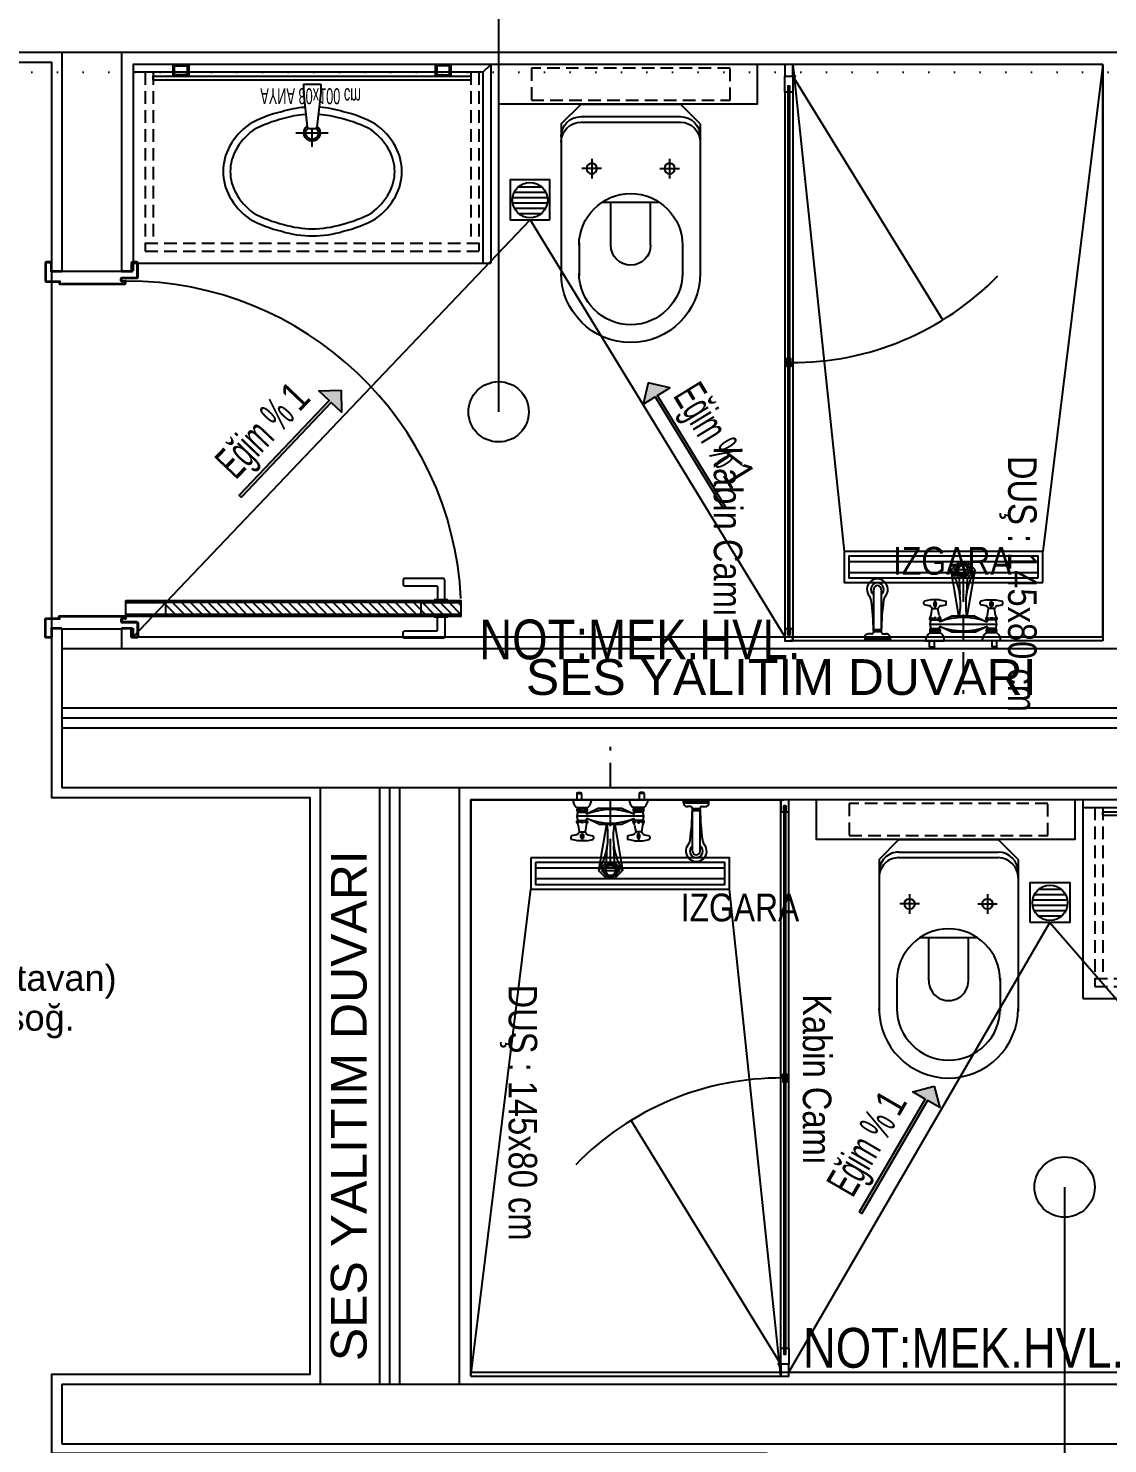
# Model space of a CAD drawing. Header units: inches. Extents: x 21 to 32698, y 13 to 3712.
# Drawn here: x 6268.3 to 6540, y 1292.1 to 1648.2 of the extents above; entities that cross this region are included whole.
import ezdxf

# ---------------------------------------------------------------- set-up
doc = ezdxf.new("R2010")
doc.units = ezdxf.units.IN
doc.header["$MEASUREMENT"] = 0
doc.set_wipeout_variables(frame=1)
for name, pattern in [('DOT', [6.35, 0, -6.35]), ('HIDDEN', [9.525, 6.35, -3.175]), ('IMPORT-HIDDEN2', [47.625, 31.75, -15.875])]:
    doc.linetypes.add(name, pattern=pattern)
doc.layers.add('MEK-ELK-ETIKET', color=7, linetype='Continuous')
for name, color, linetype, lineweight in [('Z_MİM_-KM-ALUMINIUM-09', 8, 'Continuous', 25), ('Z_MİM_-KM-AREA-IDEN', 8, 'Continuous', 25), ('Z_MİM_-KM-BEAM-RAY', 8, 'DOT', 25), ('Z_MİM_-KM-CERAMIC-09', 8, 'Continuous', 25), ('Z_MİM_-KM-DOOR', 8, 'Continuous', 25), ('Z_MİM_-KM-DOOR-1', 8, 'Continuous', 25), ('Z_MİM_-KM-DOOR-FRAM', 8, 'Continuous', 25), ('Z_MİM_-KM-DRAINER', 8, 'Continuous', 25), ('Z_MİM_-KM-GLAZ', 8, 'Continuous', 25), ('Z_MİM_-KM-GLAZ-1', 8, 'Continuous', 25), ('Z_MİM_-KM-Gor-05', 8, 'Continuous', 25), ('Z_MİM_-KM-Gor-25', 8, 'Continuous', 25), ('Z_MİM_-KM-IRON-05', 8, 'Continuous', 25), ('Z_MİM_-KM-IZO-THERMAL-ROCKWOOL', 8, 'BATTING', 25), ('Z_MİM_-KM-PATTERN-00', 8, 'Continuous', 25), ('Z_MİM_-KM-RAY-1', 8, 'IMPORT-HIDDEN2', 25), ('Z_MİM_-KM-Silik tarama', 8, 'Continuous', 25), ('Z_MİM_-KM-TEXT', 8, 'Continuous', 25), ('Z_MİM_-KM-TEXT-DETAIL', 8, 'Continuous', 25), ('Z_MİM_-KM-VITRF', 8, 'Continuous', 25), ('Z_MİM_-KM-WALL', 8, 'Continuous', 25), ('Z_MİM_-KM-WALL-PL', 8, 'Continuous', 25), ('Z_MİM_-KM-WALL-PLASTER', 8, 'Continuous', 25), ('Z_MİM_00', 8, 'Continuous', 25), ('Z_MİM_40-40-kt-kst', 8, 'Continuous', 25), ('Z_MİM_A-HIDDEN', 8, 'HIDDEN', 25)]:
    doc.layers.add(name, color=color, linetype=linetype, lineweight=lineweight)
doc.styles.add('-KM-OLCU', font='ARIALN.TTF')
doc.styles.add('AA', font='arial.ttf', dxfattribs={"height": 12})
doc.styles.add('Arial Narrow', font='ARIALN.TTF', dxfattribs={"height": 8})
doc.styles.add('MEK_ELK', font='arial.ttf')
doc.linetypes.add('BATTING', pattern='A,0.00254,-2.54,[134,ltypeshp.shx,S=2.54,R=0,X=-2.54,Y=0],-5.08,[134,ltypeshp.shx,S=2.54,R=180,X=2.54,Y=0],-2.54', length=10.16254)
doc.linetypes.add('TRACKS', pattern='A,0.15,[130,ltypeshp.shx,S=0.25,R=0,X=0,Y=0],0.15', length=0.3)

# ---------------------------------------------------------------- blocks, each defined once
blk = doc.blocks.new('*U106')
for p, q in [((8.64, -14.02), (8.64, -52.24)), ((38.64, -12.17), (13.64, -12.17)), ((38.64, -13.59), (13.64, -13.59)), ((43.64, -14.02), (43.64, -52.24)), ((13.14, -43.92), (13.14, -52.24)), ((39.14, -43.92), (39.14, -52.24))]:
    blk.add_line(p, q)
for centre, radius, start, end in [((13.64, -17.17), 5, 90, 180), ((13.64, -18.59), 5, 90, 180), ((38.64, -17.17), 5, 0, 90), ((38.64, -18.59), 5, 0, 90), ((26.14, -44.54), 13.01, 0, 180), ((26.14, -51.52), 17.51, 180, 0), ((26.14, -51.52), 13.01, 180, 0)]:
    blk.add_arc(centre, radius, start, end)
at = {"layer": 'Z_MİM_-KM-Silik tarama'}
for p, q in [((16.34, -22.76), (16.34, -27.71)), ((35.94, -22.76), (35.94, -27.71)), ((18.81, -25.23), (13.87, -25.23)), ((33.47, -25.23), (38.41, -25.23)), ((33.29, -33.66), (18.99, -33.66)), ((21.14, -44.54), (21.14, -33.66)), ((31.14, -44.54), (31.14, -33.66))]:
    blk.add_line(p, q, dxfattribs=at)
for centre in [(16.34, -25.23), (35.94, -25.23)]:
    blk.add_circle(centre, 1.32, dxfattribs=at)
blk.add_arc((26.14, -44.54), 5, 180, 0, dxfattribs=at)
blk.add_wipeout([(1.14, 0), (51.14, 0), (51.14, -8.05), (1.14, -8.05)])
for p, q in [((8.64, -14.02), (13.64, -9.02)), ((38.64, -9.02), (13.64, -9.02)), ((43.64, -14.02), (38.64, -9.02))]:
    blk.add_line(p, q)
at = {"layer": 'Z_MİM_-KM-RAY-1', "ltscale": 0.1}
blk.add_lwpolyline([(1.14, 0), (51.14, 0), (51.14, -8.05), (1.14, -8.05)], close=True, dxfattribs=at)
blk = doc.blocks.new('HILTON')
for p, q in [((-13.6, -4.51), (-13.6, 4.51)), ((-17.53, 0), (-12.42, 0)), ((0, -2.42), (0, 2.42)), ((-2.29, -2.42), (-11.99, -1.34)), ((0, -2.42), (-2.29, -2.42))]:
    blk.add_line(p, q)
for points in [[(-6.46, -2.11, -0.054933), (-7.66, -8.48, -0.067818), (-11.14, -17.51, -0.111218), (-17.42, -23.09, -0.126822), (-24.38, -24.88, -0.126822), (-31.33, -23.09, -0.111218), (-37.61, -17.51, -0.067818), (-41.1, -8.48, -0.073873), (-42.38, 0.12, -0.073873), (-41.1, 8.72, -0.067818), (-37.61, 17.75, -0.111218), (-31.33, 23.32, -0.126822), (-24.38, 25.12, -0.126822), (-17.42, 23.32, -0.111218), (-11.14, 17.75, -0.067818), (-7.66, 8.72, -0.057302), (-6.44, 2.07, -0.057302)], [(-8.46, -1.96, -0.055495), (-9.59, -7.96, -0.067381), (-12.83, -16.44, -0.109476), (-18.39, -21.34, -0.126822), (-24.38, -22.88, -0.126822), (-30.36, -21.34, -0.109476), (-35.92, -16.44, -0.067381), (-39.17, -7.96, -0.074436), (-40.38, 0.12, -0.074436), (-39.17, 8.19, -0.067381), (-35.92, 16.67, -0.109476), (-30.36, 21.57, -0.126822), (-24.38, 23.12, -0.126822), (-18.39, 21.57, -0.109476), (-12.83, 16.67, -0.067381), (-9.59, 8.19, -0.057864), (-8.44, 1.94, -0.057864)], [(0, 2.42), (-2.29, 2.42), (-11.99, 1.34, 0.371565), (-12.42, 0.85), (-12.42, -0.85)]]:
    blk.add_lwpolyline(points, format="xyb")
for centre, radius, start, end in [((-13.6, 0), 2.3, 36.5573, 325.556), ((-13.6, 0), 1.8, 42.1461, 317.854), ((-11.92, -0.85), 0.5, 180, 261.5332)]:
    blk.add_arc(centre, radius, start, end)
blk = doc.blocks.new('-KM-Misafirhane dolabı-1')
at = {"layer": 'Z_MİM_-KM-VITRF'}
for p, q in [((0, 0), (0, -50)), ((90, 0), (0, 0)), ((88, -2), (0, -2)), ((88, -2), (90, 0)), ((88, -2), (88, -50)), ((90, 0), (90, -50)), ((0, -50), (90, -50))]:
    blk.add_line(p, q, dxfattribs=at)
at = {"layer": 'Z_MİM_A-HIDDEN', "linetype": 'HIDDEN', "ltscale": 0.5}
for p, q in [((3, -2), (3, -47)), ((5, -2), (5, -45)), ((85, -2), (85, -45)), ((87, -2), (87, -47)), ((3, -45), (87, -45)), ((3, -47), (87, -47))]:
    blk.add_line(p, q, dxfattribs=at)
at = {"layer": 'Z_MİM_-KM-VITRF', "xscale": -0.9, "yscale": 0.9, "zscale": 0.9, "rotation": 270}
blk.add_blockref('HILTON', (45, -5.01), dxfattribs=at)
blk = doc.blocks.new('A$C012502c8')
at = {"layer": 'Z_MİM_-KM-GLAZ-1'}
blk.add_lwpolyline([(0, 0), (0, 1), (80, 1), (80, 0)], close=True, dxfattribs=at)
at = {"layer": 'Z_MİM_40-40-kt-kst'}
for points in [[(8.98, 1), (5, 1), (5, 4), (8.98, 4)], [(8.58, 1.4), (5.4, 1.4), (5.4, 3.6), (8.58, 3.6)], [(71.02, 1), (75, 1), (75, 4), (71.02, 4)], [(71.42, 1.4), (74.6, 1.4), (74.6, 3.6), (71.42, 3.6)]]:
    blk.add_lwpolyline(points, close=True, dxfattribs=at)
blk = doc.blocks.new('*U108')
at = {"xscale": -1, "rotation": 180}
for name, p in [('-KM-Misafirhane dolabı-1', (0, -50)), ('A$C012502c8', (5, -46))]:
    blk.add_blockref(name, p, dxfattribs=at)
at = {"layer": 'Z_MİM_-KM-TEXT', "color": 7, "style": 'Arial Narrow', "width": 0.7}
blk.add_text('AYNA 80x100 cm', height=4, dxfattribs=at).set_placement((31.97, -43.99))
blk = doc.blocks.new('duş aksesuar')
for p, q in [((-3.43, 16.38), (-4.17, 16.38)), ((-3.7, 9.98), (-3.7, 16.38)), ((-3.43, 9.98), (-3.43, 16.38)), ((-2.43, 14.64), (-2.43, 15.38)), ((-2.43, 11.72), (-2.43, 10.98)), ((-1.93, 12.22), (-1.93, 14.14)), ((8.75, 14.14), (-1.93, 14.14)), ((8.75, 12.22), (-1.93, 12.22)), ((-1.68, 12.22), (-1.68, 14.14)), ((-1.43, 12.22), (-1.43, 14.14)), ((-3.43, 9.98), (-4.17, 9.98)), ((-5.72, 0.05), (-6.02, -0.13)), ((-5.81, 0), (-6.02, -0.21)), ((-5.72, 0.05), (-4.17, 0.05)), ((-5.72, 0.05), (-5.72, -1.2)), ((-4.17, 1.05), (-4.17, -3.72)), ((-2.21, 0.02), (-2.21, -2.68)), ((4.64, 0.21), (4.87, 1.29)), ((5.11, 1.49), (5.58, 1.49)), ((6.13, -0.2), (5.82, 1.29)), ((-5.72, 0), (-6.02, -0.3)), ((-5.72, -0.09), (-6.02, -0.39)), ((-6.02, -0.13), (-6.02, -1.02)), ((-5.72, -0.18), (-6.02, -0.48)), ((-5.72, -0.27), (-6.02, -0.57)), ((-5.72, -0.36), (-6.02, -0.66)), ((-5.72, -0.44), (-6.02, -0.74)), ((-5.72, -0.53), (-6.02, -0.83)), ((-5.72, -0.62), (-6.02, -0.92)), ((-5.72, -0.71), (-6.02, -1.01)), ((-5.72, -1.2), (-6.02, -1.02)), ((-5.72, -0.8), (-5.97, -1.05)), ((-5.72, -0.89), (-5.92, -1.08)), ((-5.72, -0.97), (-5.86, -1.11)), ((-5.72, -1.06), (-5.81, -1.15)), ((-5.72, -1.15), (-5.75, -1.18)), ((-5.72, -1.2), (-4.17, -1.2)), ((-2.01, -5.55), (-0.59, -2.57)), ((-1.05, -0.24), (-1.05, -2.43)), ((0, 0), (0, -16.87)), ((2.01, -5.55), (0.59, -2.57)), ((1.05, -0.24), (1.05, -2.43)), ((2.25, -0.32), (3.94, -0.6)), ((2.25, -2.34), (3.94, -2.07)), ((3.94, -0.6), (4.2, -0.43)), ((3.94, -0.6), (3.94, -2.07)), ((3.94, -1.33), (6.13, -1.33)), ((3.94, -2.07), (4.2, -2.24)), ((4.64, -2.88), (4.87, -3.95)), ((6.13, -2.46), (5.82, -3.95)), ((6.13, -2.46), (6.13, -0.2)), ((-2.01, -11.32), (-2.01, -5.55)), ((2.01, -7.33), (13.63, -5.39)), ((2.01, -11.32), (2.01, -5.55)), ((5.11, -4.15), (5.58, -4.15)), ((13.63, -5.39), (11.6, -7.39)), ((13.63, -6.09), (12.1, -7.6)), ((13.63, -5.39), (15.66, -7.39)), ((13.63, -10.69), (13.63, -6.09)), ((13.63, -6.09), (15.16, -7.6)), ((2.01, -9.45), (13.63, -11.39)), ((11.6, -7.39), (7.46, -7.57)), ((11.6, -9.39), (7.46, -9.22)), ((11.6, -9.39), (11.6, -7.39)), ((13.63, -11.39), (11.6, -9.39)), ((12.1, -9.18), (12.1, -7.6)), ((13.63, -10.69), (12.1, -9.18)), ((13.63, -10.69), (15.16, -9.18)), ((13.63, -11.39), (15.66, -9.39)), ((15.16, -9.18), (15.16, -7.6)), ((15.66, -9.39), (15.66, -7.39)), ((-4.17, -17.92), (-4.17, -13.15)), ((-2.21, -16.88), (-2.21, -14.18)), ((-2.01, -11.32), (-0.59, -14.3)), ((2.01, -11.32), (0.59, -14.3)), ((4.64, -13.99), (4.87, -12.91)), ((5.11, -12.71), (5.58, -12.71)), ((6.13, -14.4), (5.82, -12.91)), ((-5.72, -15.67), (-6.02, -15.85)), ((-6.02, -16.74), (-6.02, -15.85)), ((-5.72, -16.16), (-6.02, -15.86)), ((-5.72, -16.24), (-6.02, -15.94)), ((-5.72, -16.33), (-6.02, -16.03)), ((-5.72, -16.42), (-6.02, -16.12)), ((-5.72, -16.51), (-6.02, -16.21)), ((-5.72, -16.6), (-6.02, -16.3)), ((-5.72, -16.69), (-6.02, -16.39)), ((-5.72, -16.78), (-6.02, -16.47)), ((-5.72, -16.86), (-6.02, -16.56)), ((-5.81, -16.87), (-6.02, -16.65)), ((-5.72, -16.92), (-6.02, -16.74)), ((-5.72, -16.07), (-5.97, -15.82)), ((-5.72, -15.98), (-5.92, -15.79)), ((-5.72, -15.89), (-5.86, -15.75)), ((-5.72, -15.8), (-5.81, -15.72)), ((-5.72, -15.71), (-5.75, -15.69)), ((-5.72, -16.92), (-5.72, -15.67)), ((-5.72, -15.67), (-4.17, -15.67)), ((-5.72, -16.92), (-4.17, -16.92)), ((-1.05, -16.63), (-1.05, -14.43)), ((1.05, -16.63), (1.05, -14.43)), ((2.25, -14.52), (3.94, -14.8)), ((2.25, -16.54), (3.94, -16.27)), ((3.94, -14.8), (4.2, -14.63)), ((3.94, -16.27), (3.94, -14.8)), ((3.94, -15.53), (6.13, -15.53)), ((3.94, -16.27), (4.2, -16.43)), ((4.64, -17.08), (4.87, -18.15)), ((6.13, -16.66), (5.82, -18.15)), ((6.13, -14.4), (6.13, -16.66)), ((5.11, -18.35), (5.58, -18.35))]:
    blk.add_line(p, q)
for centre, radius in [((-1.63, -1.33), 0.33), ((1.4, -0.32), 0.237), ((1.4, -2.35), 0.237), ((13.63, -8.39), 1.73), ((13.63, -8.39), 1.23), ((-1.63, -15.53), 0.33), ((1.4, -14.51), 0.237), ((1.4, -16.55), 0.237)]:
    blk.add_circle(centre, radius)
for centre, radius, start, end in [((-3.43, 15.38), 1, 0, 90), ((-1.93, 14.64), 0.5, 180, 270), ((-3.45, 87.56), 73.44, 271.3806, 277.4193), ((5.77, 16.72), 2, 277.4193, 310.0792), ((8.75, 13.18), 2.63, 229.9208, 130.0792), ((8.75, 13.18), 1.63, 216.3284, 143.6716), ((-3.43, 10.98), 1, 270, 0), ((-1.93, 11.72), 0.5, 90, 180), ((-3.45, -61.2), 73.44, 82.5807, 88.6194), ((5.77, 9.64), 2, 49.9208, 82.5807), ((8.75, 13.18), 0.965, 270, 90), ((-4.37, -1.77), 2.83, 40.8184, 85.9339), ((-2.31, 0.02), 0.1, 0, 40.8184), ((-1.63, -0.83), 0.834, 45.6844, 134.3156), ((1.4, -0.24), 0.357, 41.9134, 180.9436), ((3.67, 0.41), 1, 302.5094, 348.3908), ((5.11, 1.24), 0.25, 90, 168.3908), ((5.58, 1.24), 0.25, 11.6092, 90), ((-4.37, -0.9), 2.83, 274.0661, 319.1816), ((-2.31, -2.68), 0.1, 319.1816, 0), ((-1.63, -1.83), 0.834, 225.6844, 314.3156), ((14.46, -8.43), 16.15, 158.7035, 201.2965), ((0, -2.42), 2.42, 64.4398, 115.5602), ((-0.84, -2.57), 0.248, 0, 146.5748), ((0.84, -2.57), 0.248, 33.4252, 180), ((-14.46, -8.43), 16.15, 338.7035, 21.2965), ((1.4, -2.42), 0.357, 179.0564, 318.0866), ((2.41, 0.66), 1, 221.9134, 260.6966), ((2.41, -3.33), 1, 99.3034, 138.0866), ((3.67, -3.08), 1, 11.6092, 57.4906), ((5.06, 9.09), 16.83, 259.5714, 300.6359), ((5.11, -3.9), 0.25, 191.6092, 270), ((5.58, -3.9), 0.25, 270, 348.3908), ((5.06, -25.87), 16.83, 59.3641, 100.4286), ((-4.37, -15.96), 2.83, 40.8184, 85.9339), ((-2.31, -14.18), 0.1, 0, 40.8184), ((-1.63, -15.03), 0.834, 45.6844, 134.3156), ((1.4, -14.44), 0.357, 41.9134, 180.9436), ((2.41, -13.53), 1, 221.9134, 260.6966), ((3.67, -13.79), 1, 302.5094, 348.3908), ((5.11, -12.96), 0.25, 90, 168.3908), ((5.58, -12.96), 0.25, 11.6092, 90), ((-4.37, -15.1), 2.83, 274.0661, 319.1816), ((-2.31, -16.88), 0.1, 319.1816, 0), ((-1.63, -16.03), 0.834, 225.6844, 314.3156), ((-0.84, -14.3), 0.248, 213.4252, 0), ((0, -14.44), 2.42, 244.4398, 295.5602), ((0.84, -14.3), 0.248, 180, 326.5748), ((1.4, -16.62), 0.357, 179.0564, 318.0866), ((2.41, -17.53), 1, 99.3034, 138.0866), ((3.67, -17.28), 1, 11.6092, 57.4906), ((5.11, -18.1), 0.25, 191.6092, 270), ((5.58, -18.1), 0.25, 270, 348.3908)]:
    blk.add_arc(centre, radius, start, end)
at = {"extrusion": (0, 0, -1)}
for centre, major_axis, ratio in [((-1.63, -0.46), (0.344, 0), 0.634929), ((1.4, -1.33), (0, -0.322), 0.714309), ((5.03, -1.33), (0.595, 0), 0.570277), ((-1.63, -14.65), (0.344, 0), 0.634929)]:
    blk.add_ellipse(centre, major_axis=major_axis, ratio=ratio, dxfattribs=at)
for centre, major_axis, ratio in [((-1.63, -2.21), (0.344, 0), 0.634929), ((-1.63, -16.41), (0.344, 0), 0.634929), ((1.4, -15.53), (0, 0.322), 0.714309), ((5.03, -15.53), (0.595, 0), 0.570277)]:
    blk.add_ellipse(centre, major_axis=major_axis, ratio=ratio)
at = {"layer": 'Z_MİM_-KM-RAY-1', "ltscale": 0.2}
blk.add_line((11.98, -8.39), (-17.52, -8.39), dxfattribs=at)
blk = doc.blocks.new('A$Cebb2bfd9')
blk.add_wipeout([(0, 0), (0, 50), (7.83, 50), (7.83, 0)])
at = {"layer": 'Z_MİM_-KM-DRAINER'}
blk.add_lwpolyline([(0, 50), (7.83, 50), (7.83, 0), (0, 0)], close=True, dxfattribs=at)
at = {"layer": 'Z_MİM_-KM-Silik tarama', "linetype": 'TRACKS', "ltscale": 5}
for p, q in [((2.54, 1.17), (2.54, 48.83)), ((5.29, 1.17), (5.29, 48.83))]:
    blk.add_line(p, q, dxfattribs=at)
at = {"layer": 'Z_MİM_-KM-Silik tarama'}
blk.add_lwpolyline([(1.17, 48.83), (6.66, 48.83), (6.66, 1.17), (1.17, 1.17)], close=True, dxfattribs=at)
blk = doc.blocks.new('*U113')
for p, q in [((0, 93.29), (145, 93.29)), ((0, 93.29), (0, 14.58)), ((145, 93.29), (145, 14.58)), ((0, 91.49), (0, 16.89))]:
    blk.add_line(p, q)
at = {"layer": 'Z_MİM_-KM-ALUMINIUM-09'}
for points in [[(3.01, 13.29), (3.01, 15.29), (0.01, 15.29), (0.01, 13.29)], [(7.01, 14.04), (7.01, 13.29), (3.01, 13.29), (3.01, 15.29), (7.01, 15.29), (7.01, 14.54), (5.51, 14.54), (5.51, 14.04)], [(141.99, 14.04), (141.99, 13.29), (144.99, 13.29), (144.99, 15.29), (141.99, 15.29), (141.99, 14.54), (143.49, 14.54), (143.49, 14.04)]]:
    blk.add_lwpolyline(points, close=True, dxfattribs=at)
at = {"layer": 'Z_MİM_-KM-DOOR-FRAM'}
blk.add_line((3.01, 15.29), (64.33, 53.01), dxfattribs=at)
blk.add_arc((3.01, 15.29), 71.99, 359.6021, 45.8064, dxfattribs=at)
at = {"layer": 'Z_MİM_-KM-GLAZ'}
for points in [[(74.5, 14.54), (5.51, 14.54), (5.51, 14.04), (74.5, 14.04)], [(143.49, 14.54), (75.5, 14.54), (75.5, 14.04), (143.49, 14.04)]]:
    blk.add_lwpolyline(points, close=True, dxfattribs=at)
at = {"layer": 'Z_MİM_-KM-Gor-05'}
for p, q in [((7.01, 15.29), (145, 15.29)), ((7.01, 13.29), (141.99, 13.29))]:
    blk.add_line(p, q, dxfattribs=at)
at = {"layer": 'Z_MİM_-KM-IRON-05'}
blk.add_circle((3.01, 15.59), 0.3, dxfattribs=at)
at = {"layer": 'Z_MİM_-KM-PATTERN-00'}
for points in [[(74, 14.04), (74, 13.79), (75, 13.79), (75, 14.79), (74, 14.79), (74, 14.54), (74.5, 14.54), (74.5, 14.04)], [(76, 14.04), (76, 13.79), (75, 13.79), (75, 14.79), (76, 14.79), (76, 14.54), (75.5, 14.54), (75.5, 14.04)]]:
    blk.add_lwpolyline(points, close=True, dxfattribs=at)
at = {"xscale": -1}
blk.add_blockref('A$Cebb2bfd9', (130.36, 28.19), dxfattribs=at)
at = {"layer": 'Z_MİM_-KM-TEXT-DETAIL', "color": 7, "insert": (96.08, 2.58), "char_height": 7.174, "attachment_point": 1, "style": '-KM-OLCU'}
blk.add_mtext_dynamic_manual_height_columns('Kabin Camı', width=76.6472, gutter_width=12.5, heights=[0], dxfattribs=at)
at = {"layer": 'Z_MİM_-KM-PATTERN-00'}
for p, q in [((0, 93.29), (122.53, 78.19)), ((0.01, 15.29), (122.53, 28.19))]:
    blk.add_line(p, q, dxfattribs=at)
at = {"layer": 'Z_MİM_-KM-VITRF', "rotation": 180}
blk.add_blockref('duş aksesuar', (140.83, 49.76), dxfattribs=at)
at = {"layer": 'Z_MİM_-KM-TEXT-DETAIL', "color": 7, "insert": (98.5, 76.65), "char_height": 7.1737, "attachment_point": 1, "style": '-KM-OLCU'}
blk.add_mtext_dynamic_manual_height_columns('DUŞ : 145x80 cm', width=76.6472, gutter_width=12.5, heights=[0], dxfattribs=at)
at = {"layer": 'Z_MİM_-KM-TEXT-DETAIL', "color": 7, "insert": (121.39, 40.5), "char_height": 7, "attachment_point": 1, "rotation": 90, "style": '-KM-OLCU'}
blk.add_mtext_dynamic_manual_height_columns('IZGARA', width=8.0843, gutter_width=12.5, heights=[0], dxfattribs=at)
blk = doc.blocks.new('*U128')
for p, q in [((8.64, -52.24), (8.64, -14.02)), ((13.14, -22.35), (13.14, -14.02)), ((39.14, -22.35), (39.14, -14.02)), ((43.64, -52.24), (43.64, -14.02)), ((38.64, -52.67), (13.64, -52.67)), ((38.64, -54.09), (13.64, -54.09))]:
    blk.add_line(p, q)
for centre, radius, start, end in [((26.14, -14.74), 17.51, 0, 180), ((26.14, -14.74), 13.01, 0, 180), ((26.14, -21.73), 13.01, 180, 0), ((13.64, -47.67), 5, 180, 270), ((13.64, -49.09), 5, 180, 270), ((38.64, -47.67), 5, 270, 0), ((38.64, -49.09), 5, 270, 0)]:
    blk.add_arc(centre, radius, start, end)
at = {"layer": 'Z_MİM_-KM-Silik tarama'}
for p, q in [((21.14, -21.73), (21.14, -32.6)), ((31.14, -21.73), (31.14, -32.6)), ((33.29, -32.6), (18.99, -32.6)), ((16.34, -43.5), (16.34, -38.56)), ((35.94, -43.5), (35.94, -38.56)), ((18.81, -41.03), (13.87, -41.03)), ((33.47, -41.03), (38.41, -41.03))]:
    blk.add_line(p, q, dxfattribs=at)
for centre in [(16.34, -41.03), (35.94, -41.03)]:
    blk.add_circle(centre, 1.32, dxfattribs=at)
blk.add_arc((26.14, -21.73), 5, 360, 180, dxfattribs=at)
blk.add_wipeout([(1.14, -66.27), (51.14, -66.27), (51.14, -58.22), (1.14, -58.22)])
for p, q in [((8.64, -52.24), (13.64, -57.24)), ((43.64, -52.24), (38.64, -57.24)), ((38.64, -57.24), (13.64, -57.24))]:
    blk.add_line(p, q)
at = {"layer": 'Z_MİM_-KM-RAY-1', "ltscale": 0.1}
blk.add_lwpolyline([(1.14, -66.27), (51.14, -66.27), (51.14, -58.22), (1.14, -58.22)], close=True, dxfattribs=at)
blk = doc.blocks.new('*U129')
for name, p in [('-KM-Misafirhane dolabı-1', (0, 0)), ('A$C012502c8', (5, -4))]:
    blk.add_blockref(name, p)
at = {"layer": 'Z_MİM_-KM-TEXT', "color": 7, "style": 'Arial Narrow', "width": 0.7}
blk.add_text('AYNA 80x100 cm', height=4, rotation=360, dxfattribs=at).set_placement((31.97, -9.96))
blk = doc.blocks.new('*U130')
for p, q in [((0, 13.1), (0, 91.8)), ((145, 13.1), (145, 91.8)), ((145, 14.89), (145, 89.49)), ((145, 13.1), (0, 13.1))]:
    blk.add_line(p, q)
at = {"layer": 'Z_MİM_-KM-ALUMINIUM-09'}
for points in [[(3.01, 92.35), (3.01, 93.1), (0.01, 93.1), (0.01, 91.1), (3.01, 91.1), (3.01, 91.85), (1.51, 91.85), (1.51, 92.35)], [(137.99, 92.35), (137.99, 93.1), (141.99, 93.1), (141.99, 91.1), (137.99, 91.1), (137.99, 91.85), (139.49, 91.85), (139.49, 92.35)], [(141.99, 93.1), (141.99, 91.1), (144.99, 91.1), (144.99, 93.1)]]:
    blk.add_lwpolyline(points, close=True, dxfattribs=at)
at = {"layer": 'Z_MİM_-KM-DOOR-FRAM'}
blk.add_line((141.99, 91.1), (80.67, 53.38), dxfattribs=at)
blk.add_arc((141.99, 91.1), 71.99, 179.6021, 225.8064, dxfattribs=at)
at = {"layer": 'Z_MİM_-KM-GLAZ'}
for points in [[(1.51, 91.85), (69.5, 91.85), (69.5, 92.35), (1.51, 92.35)], [(70.5, 91.85), (139.49, 91.85), (139.49, 92.35), (70.5, 92.35)]]:
    blk.add_lwpolyline(points, close=True, dxfattribs=at)
at = {"layer": 'Z_MİM_-KM-Gor-05'}
for p, q in [((137.99, 93.1), (3.01, 93.1)), ((137.99, 91.1), (0, 91.1))]:
    blk.add_line(p, q, dxfattribs=at)
at = {"layer": 'Z_MİM_-KM-IRON-05'}
blk.add_circle((141.99, 90.8), 0.3, dxfattribs=at)
at = {"layer": 'Z_MİM_-KM-PATTERN-00'}
for points in [[(69, 92.35), (69, 92.6), (70, 92.6), (70, 91.6), (69, 91.6), (69, 91.85), (69.5, 91.85), (69.5, 92.35)], [(71, 92.35), (71, 92.6), (70, 92.6), (70, 91.6), (71, 91.6), (71, 91.85), (70.5, 91.85), (70.5, 92.35)]]:
    blk.add_lwpolyline(points, close=True, dxfattribs=at)
at = {"xscale": -1, "rotation": 180}
blk.add_blockref('A$Cebb2bfd9', (14.64, 78.19), dxfattribs=at)
at = {"layer": 'Z_MİM_-KM-TEXT-DETAIL', "color": 7, "attachment_point": 1, "style": '-KM-OLCU'}
for s, insert, char_height in [('Kabin Camı', (48.92, 103.8), 7.174), ('DUŞ : 145x80 cm', (46.5, 29.74), 7.1737)]:
    blk.add_mtext_dynamic_manual_height_columns(s, width=76.6472, gutter_width=12.5, heights=[0], dxfattribs=dict(at, insert=insert, char_height=char_height))
at = {"layer": 'Z_MİM_-KM-PATTERN-00'}
for p, q in [((144.99, 91.1), (22.47, 78.19)), ((145, 13.1), (22.47, 28.19))]:
    blk.add_line(p, q, dxfattribs=at)
at = {"layer": 'Z_MİM_-KM-VITRF'}
blk.add_blockref('duş aksesuar', (4.17, 56.62), dxfattribs=at)
at = {"layer": 'Z_MİM_-KM-TEXT-DETAIL', "color": 7, "insert": (23.61, 65.88), "char_height": 7, "attachment_point": 1, "rotation": 90, "style": '-KM-OLCU'}
blk.add_mtext_dynamic_manual_height_columns('IZGARA', width=8.0843, gutter_width=12.5, heights=[0], dxfattribs=at)
blk = doc.blocks.new('*U131')
at = {"layer": 'Z_MİM_-KM-PATTERN-00'}
h = blk.add_hatch(dxfattribs=at)
h.set_pattern_fill('ANSI31', color=256, scale=0.5, angle=360, style=0)
h.set_pattern_definition([(45, (0, 0), (-1.122532, 1.122532), [])])
h.paths.add_polyline_path([(-6.6, 11.1), (-6.6, 85.48), (-3.6, 85.48), (-3.6, 11.1)])
at = {"layer": 'Z_MİM_-KM-DOOR-1'}
for p, q in [((-7.1, 82.21), (-7.28, 82.21)), ((-7.28, 82.21), (-7.28, 78.75)), ((-3.1, 82.21), (-2.92, 82.21)), ((-2.92, 82.21), (-2.92, 78.75)), ((-7.28, 78.75), (-7.1, 78.75)), ((-2.92, 78.75), (-3.1, 78.75)), ((-6.6, 75.48), (-6.6, 11.1)), ((-3.6, 75.48), (-3.6, 11.1))]:
    blk.add_line(p, q, dxfattribs=at)
blk.add_lwpolyline([(-3.6, 85.48), (-3.6, 75.48), (-6.6, 75.48), (-6.6, 85.48)], close=True, dxfattribs=at)
for points in [[(-7.28, 81.39), (-12.29, 81.39, 0.414214), (-12.65, 81.03), (-12.65, 71.29, 0.414214), (-12.29, 70.92), (-11.2, 70.92, 0.414214), (-10.83, 71.29), (-10.83, 79.21, -0.414214), (-10.47, 79.57), (-7.28, 79.57)], [(-2.92, 81.39), (2, 81.39, -0.414214), (2.36, 81.03), (2.36, 71.29, -0.414214), (2, 70.92), (0.91, 70.92, -0.414214), (0.54, 71.29), (0.54, 79.21, 0.414214), (0.18, 79.57), (-2.92, 79.57)]]:
    blk.add_lwpolyline(points, format="xyb", dxfattribs=at)
blk.add_wipeout([(-90, 3.5), (-90, -18.5), (-0.2, -18.7), (-0.2, 3.7)])
for points in [[(-7.1, 1.1), (-7.1, 85.48), (-3.1, 85.48), (-3.1, 1.1)], [(-3.6, 11.1), (-3.6, 1.1), (-6.6, 1.1), (-6.6, 11.1)]]:
    blk.add_lwpolyline(points, close=True, dxfattribs=at)
for points in [[(-90, -15), (-90, -17.5), (-92, -17.5, 0.414214), (-92.3, -17.8), (-92.3, -18.9, 0.414214), (-92, -19.2), (-87.6, -19.2, 0.414214), (-87.3, -18.9), (-87.3, -15.7), (-86.95, -15.7, 0.414214), (-86.7, -15.45), (-86.7, 0.9, 0.414214), (-86.9, 1.1), (-87.48, 1.1, 0.458526), (-87.58, 0.99), (-87.47, 0.21, -0.458526), (-87.57, 0.1), (-88.1, 0.1, -0.414214), (-88.2, 0.2), (-88.2, 3.9, 0.414214), (-88.5, 4.2), (-92, 4.2, 0.414214), (-92.3, 3.9), (-92.3, 2.8, 0.414214), (-92, 2.5), (-91.2, 2.5), (-90, 2.5), (-90, 0), (-90, 0)], [(-89.8, -15), (-89.8, -17.7), (-92, -17.7, 0.414214), (-92.1, -17.8), (-92.1, -18.9, 0.414214), (-92, -19), (-87.6, -19, 0.414214), (-87.5, -18.9), (-87.5, -15.5), (-86.95, -15.5, 0.414214), (-86.9, -15.45), (-86.9, 0.9), (-87.37, 0.9), (-87.27, 0.24, -0.458526), (-87.57, -0.1), (-88.1, -0.1, -0.414214), (-88.4, 0.2), (-88.4, 3.9, 0.414214), (-88.5, 4), (-92, 4, 0.414214), (-92.1, 3.9), (-92.1, 2.8, 0.414214), (-92, 2.7), (-91.2, 2.7), (-89.8, 2.7), (-89.8, 0)], [(0, -15), (0, -17.5), (2, -17.5, -0.414214), (2.3, -17.8), (2.3, -18.9, -0.414214), (2, -19.2), (-2.4, -19.2, -0.414214), (-2.7, -18.9), (-2.7, -15.7), (-3.05, -15.7, -0.414214), (-3.3, -15.45), (-3.3, 0.9, -0.414214), (-3.1, 1.1), (-2.52, 1.1, -0.458526), (-2.42, 0.99), (-2.53, 0.21, 0.458526), (-2.43, 0.1), (-1.9, 0.1, 0.414214), (-1.8, 0.2), (-1.8, 3.9, -0.414214), (-1.5, 4.2), (2, 4.2, -0.414214), (2.3, 3.9), (2.3, 2.8, -0.414214), (2, 2.5), (1.2, 2.5), (0, 2.5), (0, 0), (0, 0)], [(-0.2, -15), (-0.2, -17.7), (2, -17.7, -0.414214), (2.1, -17.8), (2.1, -18.9, -0.414214), (2, -19), (-2.4, -19, -0.414214), (-2.5, -18.9), (-2.5, -15.5), (-3.05, -15.5, -0.414214), (-3.1, -15.45), (-3.1, 0.9), (-2.63, 0.9), (-2.73, 0.24, 0.458526), (-2.43, -0.1), (-1.9, -0.1, 0.414214), (-1.6, 0.2), (-1.6, 3.9, -0.414214), (-1.5, 4), (2, 4, -0.414214), (2.1, 3.9), (2.1, 2.8, -0.414214), (2, 2.7), (1.2, 2.7), (-0.2, 2.7), (-0.2, 0)]]:
    blk.add_lwpolyline(points, format="xyb", dxfattribs=at)
at = {"layer": 'Z_MİM_-KM-DOOR-FRAM', "ltscale": 0.2}
blk.add_arc((-3.36, 1.46), 84.12, 92.8839, 180.1342, dxfattribs=at)
at = {"layer": 'Z_MİM_-KM-WALL'}
for p, q in [((-90, -15), (-90, 0)), ((0, -15), (0, 0))]:
    blk.add_line(p, q, dxfattribs=at)
blk = doc.blocks.new('-KM_Kiriş İzi_ZK')
at = {"layer": 'Z_MİM_-KM-BEAM-RAY'}
blk.add_line((2815, 655), (3475, 655), dxfattribs=at)
blk = doc.blocks.new('*U235')
blk.add_wipeout([(0, 0), (10, 0), (10, 10), (0, 10)])
at = {"layer": 'Z_MİM_-KM-DRAINER'}
blk.add_lwpolyline([(10, 0), (10, 10), (0, 10), (0, 0)], close=True, dxfattribs=at)
at = {"layer": 'Z_MİM_-KM-Silik tarama'}
for p, q in [((2.07, 8.27), (7.93, 8.27)), ((0.57, 5.6), (9.39, 5.6)), ((0.62, 4.27), (9.44, 4.27)), ((1.04, 6.93), (8.97, 6.93)), ((1.04, 2.93), (8.97, 2.93)), ((2.07, 1.6), (7.93, 1.6))]:
    blk.add_line(p, q, dxfattribs=at)
blk.add_circle((5, 4.93), 4.44, dxfattribs=at)
blk = doc.blocks.new('*U229')
at = {"layer": 'Z_MİM_-KM-PATTERN-00'}
h = blk.add_hatch(color=256, dxfattribs=at)
h.dxf.hatch_style = 1
h.paths.add_polyline_path([(36.77, 3.94), (40.7, 7.87), (40.7, 4.29), (73.53, 4.29), (73.53, 3.58), (40.7, 3.58), (40.7, 0)])
at = {"linetype": 'Continuous'}
blk.add_lwpolyline([(36.77, 3.94), (40.7, 7.87), (40.7, 4.29), (73.53, 4.29), (73.53, 3.58), (40.7, 3.58), (40.7, 0)], close=True, dxfattribs=at)
at = {"color": 7, "style": '-KM-OLCU'}
blk.add_attdef('E', (48.18, 0.21), '', height=7.5, rotation=180, dxfattribs=at)
at = {"layer": 'Z_MİM_-KM-TEXT', "color": 7, "style": 'Arial Narrow', "width": 0.7}
blk.add_text('Eğim %%%', height=8, rotation=180, dxfattribs=at).set_placement((71.51, 0.42))
blk = doc.blocks.new('*U231')
at = {"layer": 'Z_MİM_-KM-PATTERN-00'}
h = blk.add_hatch(color=256, dxfattribs=at)
h.dxf.hatch_style = 1
h.paths.add_polyline_path([(77.47, 3.94), (73.53, 7.87), (73.53, 4.29), (40.7, 4.29), (40.7, 3.58), (73.53, 3.58), (73.53, 0)])
at = {"linetype": 'Continuous'}
blk.add_lwpolyline([(77.47, 3.94), (73.53, 7.87), (73.53, 4.29), (40.7, 4.29), (40.7, 3.58), (73.53, 3.58), (73.53, 0)], close=True, dxfattribs=at)
at = {"color": 7, "style": '-KM-OLCU'}
blk.add_attdef('E', (48.18, 0.21), '', height=7.5, rotation=180, dxfattribs=at)
at = {"layer": 'Z_MİM_-KM-TEXT', "color": 7, "style": 'Arial Narrow', "width": 0.7}
blk.add_text('Eğim %%%', height=8, rotation=180, dxfattribs=at).set_placement((71.51, 0.42))
blk = doc.blocks.new('*U236')
blk.add_wipeout([(10, 0), (0, 0), (0, 10), (10, 10)])
at = {"layer": 'Z_MİM_-KM-DRAINER'}
blk.add_lwpolyline([(0, 0), (0, 10), (10, 10), (10, 0)], close=True, dxfattribs=at)
at = {"layer": 'Z_MİM_-KM-Silik tarama'}
for p, q in [((7.93, 8.27), (2.07, 8.27)), ((9.38, 4.27), (0.56, 4.27)), ((9.43, 5.6), (0.61, 5.6)), ((8.96, 6.93), (1.03, 6.93)), ((8.96, 2.93), (1.03, 2.93)), ((7.93, 1.6), (2.07, 1.6))]:
    blk.add_line(p, q, dxfattribs=at)
blk.add_circle((5, 4.93), 4.44, dxfattribs=at)
blk = doc.blocks.new('-KM_Ses Yalıtım Duvarı')
at = {"layer": 'Z_MİM_-KM-TEXT-DETAIL', "color": 7, "style": 'AA'}
blk.add_text('SES YALITIM DUVARI', height=9, dxfattribs=at).set_placement((0.02, 2.65))

msp = doc.modelspace()

# ---------------------------------------------------------------- linework, layer by layer
at = {"layer": 'Z_MİM_-KM-AREA-IDEN'}
for p, q in [((6386.72, 1699), (6386.72, 1551.67)), ((6529.17, 1356.64), (6529.17, 1209.32))]:
    msp.add_line(p, q, dxfattribs=at)
for centre in [(6386.72, 1551.67), (6529.17, 1356.64)]:
    msp.add_circle(centre, 7.59, dxfattribs=at)
at = {"layer": 'Z_MİM_-KM-CERAMIC-09'}
for points in [[(6538.76, 1639.08), (6294.76, 1639.08), (6294.76, 1495.08), (6538.76, 1495.08)], [(6623.76, 1454.08), (6379.76, 1454.08), (6379.76, 1310.08), (6623.76, 1310.08)]]:
    msp.add_lwpolyline(points, close=True, dxfattribs=at)
at = {"layer": 'Z_MİM_-KM-IZO-THERMAL-ROCKWOOL', "ltscale": 0.16}
for p, q in [((6626.76, 1474.58), (6276.76, 1474.58)), ((6359.26, 1457.08), (6359.26, 1307.08))]:
    msp.add_line(p, q, dxfattribs=at)
at = {"layer": 'Z_MİM_-KM-WALL'}
for p, q in [((6276.76, 1642.08), (6276.76, 1457.08)), ((6291.76, 1642.08), (6291.76, 1492.08)), ((6626.76, 1472.08), (6276.76, 1472.08)), ((6341.76, 1457.08), (6341.76, 1307.08)), ((6356.76, 1457.08), (6356.76, 1307.08)), ((6361.76, 1457.08), (6361.76, 1307.08)), ((6376.76, 1457.08), (6376.76, 1307.08)), ((6276.76, 1307.08), (6626.76, 1307.08)), ((6276.76, 1307.08), (6276.76, 1292.08)), ((6276.76, 1292.08), (6641.76, 1292.08))]:
    msp.add_line(p, q, dxfattribs=at)
at = {"layer": 'Z_MİM_-KM-WALL-PL'}
msp.add_lwpolyline([(6806.76, 1642.08), (6146.76, 1642.08)], dxfattribs=at)

# ---------------------------------------------------------------- block references
at = {"layer": 'Z_MİM_-KM-VITRF', "xscale": -1, "rotation": 180}
msp.add_blockref('*U108', (6294.76, 1589.08), dxfattribs=at)
at = {"layer": 'Z_MİM_-KM-VITRF'}
msp.add_blockref('*U129', (6533.76, 1454.08), dxfattribs=at)
at = {"layer": 'Z_MİM_00', "rotation": 90}
msp.add_blockref('-KM_Ses Yalıtım Duvarı', (6356.14, 1312.82), dxfattribs=at)

# ---------------------------------------------------------------- texts
at = {"layer": 'MEK-ELK-ETIKET', "style": 'MEK_ELK'}
for s, p in [('VRF-1 VRF-GU-3 (gizli tavan)', (6170, 1406)), ('alından üfleme 3,6 kW soğ.', (6170, 1396))]:
    msp.add_text(s, height=6.5, dxfattribs=at).set_placement(p)

# ---------------------------------------------------------------- next in the draw order: block references
at = {"layer": 'Z_MİM_-KM-DOOR', "ltscale": 1.5, "rotation": 270}
msp.add_blockref('*U131', (6291.76, 1497.08), dxfattribs=at)
at = {"layer": 'Z_MİM_-KM-VITRF', "xscale": -1}
msp.add_blockref('*U106', (6446.1, 1638.11), dxfattribs=at)
at = {"layer": 'Z_MİM_-KM-VITRF'}
for name, p, rotation in [('*U130', (6366.66, 1454.08), 270), ('*U128', (6526.1, 1386.84), 180)]:
    msp.add_blockref(name, p, dxfattribs=dict(at, rotation=rotation))

# ---------------------------------------------------------------- next in the draw order: linework, layer by layer
at = {"layer": 'Z_MİM_-KM-Gor-25'}
msp.add_lwpolyline([(6531.76, 1454.08), (6531.76, 1444.08), (6466.76, 1444.08), (6466.76, 1454.08)], dxfattribs=at)
at = {"layer": 'Z_MİM_-KM-WALL'}
msp.add_line((6626.76, 1457.08), (6276.76, 1457.08), dxfattribs=at)

# ---------------------------------------------------------------- next in the draw order: block references
at = {"layer": 'Z_MİM_-KM-VITRF', "rotation": 270}
msp.add_blockref('*U113', (6445.47, 1639.08), dxfattribs=at)
at = {"layer": 'Z_MİM_00'}
for p, rotation in [((6369.55, 1586.45), 226.4159770863946), ((6511.39, 1415.76), 239.8438752972062)]:
    msp.add_blockref('*U229', p, dxfattribs=dict(at, rotation=rotation)).add_auto_attribs({'E': '1'})

# ---------------------------------------------------------------- next in the draw order: texts
at = {"layer": 'Z_MİM_-KM-TEXT-DETAIL', "color": 7, "ltscale": 0.2, "insert": (6379.06, 1321.2), "char_height": 10, "attachment_point": 1, "style": '-KM-OLCU'}
msp.add_mtext_dynamic_manual_height_columns('\\pxqc;NOT:MEK.HVL.', width=249.2918, gutter_width=12.5, heights=[0], dxfattribs=at)

# ---------------------------------------------------------------- next in the draw order: linework, layer by layer
at = {"layer": 'Z_MİM_-KM-Gor-25'}
msp.add_lwpolyline([(6451.76, 1639.08), (6451.76, 1629.08), (6386.76, 1629.08), (6386.76, 1639.08)], dxfattribs=at)
at = {"layer": 'Z_MİM_-KM-WALL'}
for p, q in [((6641.76, 1492.08), (6276.76, 1492.08)), ((6626.76, 1477.08), (6276.76, 1477.08))]:
    msp.add_line(p, q, dxfattribs=at)
at = {"layer": 'Z_MİM_-KM-WALL-PLASTER'}
msp.add_lwpolyline([(6149.26, 1639.58), (6149.26, 1289.58), (6084.26, 1289.58), (6084.26, 1004.58), (6454.25, 1004.5), (6454.32, 1289.58), (6274.26, 1289.62), (6274.26, 1309.58), (6339.26, 1309.58), (6339.26, 1454.58), (6274.26, 1454.58), (6274.26, 1639.58)], close=True, dxfattribs=at)

# ---------------------------------------------------------------- next in the draw order: block references
at = {"layer": 'Z_MİM_-KM-BEAM-RAY'}
msp.add_blockref('-KM_Kiriş İzi_ZK', (3331.71, 982.08), dxfattribs=at)
at = {"layer": 'Z_MİM_00', "rotation": 121.4388285330256}
msp.add_blockref('*U231', (6468.13, 1494.93), dxfattribs=at).add_auto_attribs({'E': '1'})
at = {"layer": 'Z_MİM_00'}
msp.add_blockref('-KM_Ses Yalıtım Duvarı', (6393.55, 1477.8), dxfattribs=at)

# ---------------------------------------------------------------- next in the draw order: texts
at = {"layer": 'Z_MİM_-KM-TEXT-DETAIL', "color": 7, "ltscale": 0.2, "insert": (6340.66, 1499.41), "char_height": 10, "attachment_point": 1, "style": '-KM-OLCU'}
msp.add_mtext_dynamic_manual_height_columns('\\pxqc;NOT:MEK.HVL.', width=163.2199, gutter_width=12.5, heights=[0], dxfattribs=at)

# ---------------------------------------------------------------- next in the draw order: block references
at = {"layer": 'Z_MİM_-KM-DRAINER'}
for name, p in [('*U235', (6389.62, 1600)), ('*U236', (6520.49, 1423.22))]:
    msp.add_blockref(name, p, dxfattribs=at)

# ---------------------------------------------------------------- next in the draw order: linework, layer by layer
at = {"layer": 'Z_MİM_-KM-PATTERN-00'}
for points in [[(6294.76, 1495.08), (6394.62, 1600), (6458.76, 1495.08)], [(6459.76, 1310.08), (6525.49, 1423.22), (6623.76, 1310.08)]]:
    msp.add_lwpolyline(points, dxfattribs=at)

doc.saveas('drawing.dxf')
